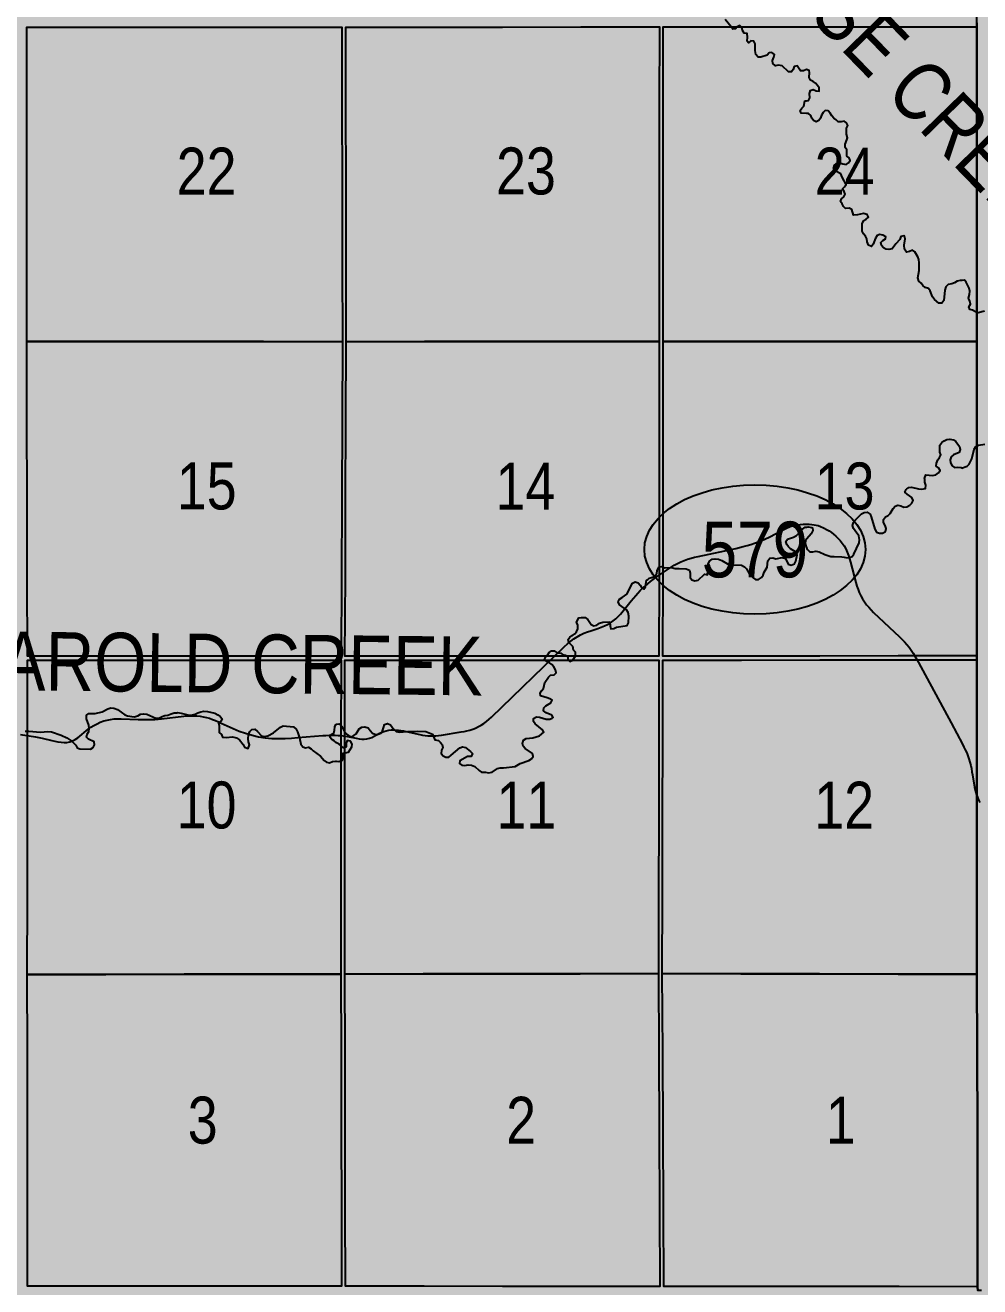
# Model space of a CAD drawing. Extents: x 639460 to 650829, y 5702863 to 5715975.
# Drawn here: x 645690.4 to 645853.1, y 5712213.6 to 5712428.6 of the extents above; entities that cross this region are included whole.
import ezdxf
from ezdxf.enums import TextEntityAlignment as Align

# ---------------------------------------------------------------- set-up
doc = ezdxf.new("R2010")
doc.units = 0
doc.header["$LTSCALE"] = 5
doc.linetypes.add('DASHED2', pattern=[9.525, 6.35, -3.175])
for name, color, linetype in [('L-MON', 1, 'Continuous'), ('Quarters', 8, 'Continuous'), ('RoadSeg', 57, 'DASHED2'), ('ROUTE-MAP-HWY', 2, 'Continuous'), ('ROUTE-MAP-LABELS', 210, 'Continuous'), ('T-WATER', 160, 'Continuous'), ('T-WATER-T', 170, 'Continuous')]:
    doc.layers.add(name, color=color, linetype=linetype)
doc.layers.add('ROUTE-MAP-BACKGROUND-H', color=7, linetype='Continuous', true_color=0xf0ebff)
doc.styles.add('120', font='ARIALN.TTF', dxfattribs={"height": 13})
doc.styles.add('80', font='ARIALN.TTF', dxfattribs={"height": 10})
doc.styles.add('80A', font='ARIALN.TTF', dxfattribs={"height": 10})
doc.styles.add('TXT', font='ARIALN.TTF', dxfattribs={"height": 0.2})

# ---------------------------------------------------------------- blocks, each defined once
blk = doc.blocks.new('hwy_sec')
h = blk.add_hatch(color=255)
edge = h.paths.add_edge_path()
edge.add_ellipse((-0.7, -0.79), major_axis=(18.84, 0), ratio=0.584608, start_angle=0, end_angle=360)
at = {"color": 3}
blk.add_ellipse((-0.7, -0.79), major_axis=(18.84, 0), ratio=0.584608, dxfattribs=at)
at = {"color": 240, "style": '80A'}
blk.add_attdef('SEC', text='', height=9.5, dxfattribs=at).set_placement((-0.7, -0.79), align=Align.MIDDLE_CENTER)
blk = doc.blocks.new('*U440')
at = {"color": 210, "flags": 128}
blk.add_lwpolyline([(-215.18, -182.67, 0, 7.5, 0), (0, 0, 0, 0, 0)], format="xyseb", dxfattribs=at)
at = {"color": 210, "style": '80'}
blk.add_attdef('ENTER_TEXT_001', (-35.99, -5), '', height=10, dxfattribs=at)

msp = doc.modelspace()

# ---------------------------------------------------------------- hatches: boundary and pattern name
at = {"layer": 'ROUTE-MAP-BACKGROUND-H'}
h = msp.add_hatch(color=256, dxfattribs=at)
h.dxf.hatch_style = 1
h.paths.add_polyline_path([(644722.08, 5712923.1), (644716.33, 5711989.96), (646823.87, 5711989.96), (646818.02, 5712923.32)])

# ---------------------------------------------------------------- linework, layer by layer
at = {"layer": 'Quarters'}
for points in [[(645853.42, 5712212.99), (645852.75, 5712212.99), (645852.74, 5712213.66), (645852.69, 5712240.29), (645852.63, 5712266.92), (645852.62, 5712293.7), (645852.61, 5712320.49), (645852.61, 5712321.16), (645852.6, 5712347.96), (645852.59, 5712374.75), (645852.6, 5712401.57), (645852.62, 5712428.39), (645852.62, 5712429.06), (645852.63, 5712455.88), (645852.65, 5712482.7), (645852.66, 5712509.52), (645852.68, 5712536.34), (645853.35, 5712536.34)], [(645852.62, 5712429.06), (645852.62, 5712428.39), (645852.6, 5712401.57), (645852.59, 5712374.75), (645852.6, 5712347.96), (645852.61, 5712321.16), (645852.61, 5712320.49), (645852.62, 5712293.7), (645852.63, 5712266.92), (645852.69, 5712240.29), (645852.74, 5712213.66), (645852.75, 5712212.99)]]:
    msp.add_lwpolyline(points, dxfattribs=at)
for points in [[(645704.1, 5712374.73), (645690.65, 5712374.74), (645690.66, 5712388.13), (645690.66, 5712401.51), (645690.66, 5712414.89), (645690.66, 5712428.28), (645704.09, 5712428.28), (645717.51, 5712428.29), (645730.94, 5712428.29), (645744.36, 5712428.3), (645744.38, 5712414.9), (645744.41, 5712401.5), (645744.43, 5712388.11), (645744.45, 5712374.71), (645731, 5712374.72), (645717.55, 5712374.73), (645704.1, 5712374.73)], [(645758.45, 5712374.72), (645745.12, 5712374.71), (645745.1, 5712388.11), (645745.08, 5712401.5), (645745.05, 5712414.9), (645745.03, 5712428.3), (645758.4, 5712428.32), (645771.76, 5712428.33), (645785.12, 5712428.35), (645798.49, 5712428.37), (645798.48, 5712414.96), (645798.48, 5712401.55), (645798.47, 5712388.14), (645798.47, 5712374.73), (645785.13, 5712374.73), (645771.79, 5712374.72), (645758.45, 5712374.72)], [(645812.5, 5712374.74), (645799.14, 5712374.73), (645799.14, 5712388.14), (645799.15, 5712401.55), (645799.15, 5712414.96), (645799.16, 5712428.37), (645812.52, 5712428.38), (645825.89, 5712428.38), (645839.25, 5712428.39), (645852.62, 5712428.39), (645852.61, 5712414.98), (645852.6, 5712401.57), (645852.59, 5712388.16), (645852.59, 5712374.75), (645839.22, 5712374.75), (645825.86, 5712374.74), (645812.5, 5712374.74)], [(645704.13, 5712321.12), (645690.78, 5712321.13), (645690.75, 5712334.53), (645690.72, 5712347.93), (645690.69, 5712361.34), (645690.65, 5712374.74), (645704.1, 5712374.73), (645717.55, 5712374.73), (645731, 5712374.72), (645744.45, 5712374.71), (645744.39, 5712361.31), (645744.34, 5712347.9), (645744.29, 5712334.5), (645744.23, 5712321.1), (645730.85, 5712321.1), (645717.47, 5712321.11), (645704.13, 5712321.12)], [(645758.29, 5712321.1), (645744.9, 5712321.1), (645744.96, 5712334.5), (645745.01, 5712347.9), (645745.06, 5712361.31), (645745.12, 5712374.71), (645758.45, 5712374.72), (645771.79, 5712374.72), (645785.13, 5712374.73), (645798.47, 5712374.73), (645798.48, 5712361.32), (645798.48, 5712347.9), (645798.45, 5712334.51), (645798.42, 5712321.12), (645785.04, 5712321.12), (645771.67, 5712321.11), (645758.29, 5712321.1)], [(645812.46, 5712321.13), (645799.09, 5712321.13), (645799.12, 5712334.51), (645799.15, 5712347.9), (645799.15, 5712361.32), (645799.14, 5712374.73), (645812.5, 5712374.74), (645825.86, 5712374.74), (645839.22, 5712374.75), (645852.59, 5712374.75), (645852.59, 5712361.35), (645852.6, 5712347.96), (645852.6, 5712334.56), (645852.61, 5712321.16), (645839.22, 5712321.15), (645825.84, 5712321.14), (645812.46, 5712321.13)], [(645704.12, 5712266.88), (645690.75, 5712266.86), (645690.78, 5712280.19), (645690.8, 5712293.51), (645690.79, 5712306.99), (645690.79, 5712320.46), (645704.13, 5712320.45), (645717.47, 5712320.44), (645730.85, 5712320.43), (645744.23, 5712320.43), (645744.21, 5712307.03), (645744.18, 5712293.64), (645744.2, 5712280.29), (645744.21, 5712266.94), (645730.85, 5712266.92), (645717.48, 5712266.9), (645704.12, 5712266.88)], [(645758.24, 5712266.95), (645744.88, 5712266.94), (645744.87, 5712280.29), (645744.85, 5712293.64), (645744.88, 5712307.03), (645744.9, 5712320.43), (645758.28, 5712320.44), (645771.67, 5712320.44), (645785.04, 5712320.45), (645798.41, 5712320.45), (645798.39, 5712307.09), (645798.37, 5712293.73), (645798.35, 5712280.37), (645798.32, 5712267.01), (645784.96, 5712266.99), (645771.6, 5712266.97), (645758.24, 5712266.95)], [(645812.4, 5712266.99), (645798.99, 5712267.01), (645799.02, 5712280.37), (645799.04, 5712293.73), (645799.06, 5712307.09), (645799.08, 5712320.46), (645812.46, 5712320.46), (645825.84, 5712320.47), (645839.22, 5712320.48), (645852.61, 5712320.49), (645852.61, 5712307.1), (645852.62, 5712293.7), (645852.62, 5712280.31), (645852.63, 5712266.92), (645839.22, 5712266.94), (645825.81, 5712266.96), (645812.4, 5712266.99)], [(645704.15, 5712213.76), (645690.77, 5712213.77), (645690.76, 5712226.99), (645690.76, 5712240.2), (645690.76, 5712253.53), (645690.75, 5712266.86), (645704.12, 5712266.88), (645717.48, 5712266.9), (645730.85, 5712266.92), (645744.21, 5712266.94), (645744.24, 5712253.59), (645744.26, 5712240.24), (645744.28, 5712226.99), (645744.3, 5712213.74), (645730.92, 5712213.75), (645717.54, 5712213.75), (645704.15, 5712213.76)], [(645758.37, 5712213.73), (645744.97, 5712213.74), (645744.95, 5712226.99), (645744.93, 5712240.24), (645744.91, 5712253.59), (645744.88, 5712266.94), (645758.24, 5712266.95), (645771.6, 5712266.97), (645784.96, 5712266.99), (645798.32, 5712267.01), (645798.38, 5712253.65), (645798.44, 5712240.29), (645798.5, 5712226.99), (645798.56, 5712213.7), (645785.16, 5712213.71), (645771.77, 5712213.72), (645758.37, 5712213.73)], [(645812.61, 5712213.69), (645799.23, 5712213.7), (645799.17, 5712226.99), (645799.11, 5712240.29), (645799.05, 5712253.65), (645798.99, 5712267.01), (645812.4, 5712266.99), (645825.81, 5712266.96), (645839.22, 5712266.94), (645852.63, 5712266.92), (645852.66, 5712253.6), (645852.69, 5712240.29), (645852.72, 5712226.98), (645852.74, 5712213.66), (645839.37, 5712213.67), (645825.99, 5712213.68), (645812.61, 5712213.69)]]:
    msp.add_lwpolyline(points, close=True, dxfattribs=at)
at = {"layer": 'RoadSeg'}
msp.add_lwpolyline([(645689.58, 5712307.75), (645692.16, 5712307.38), (645692.71, 5712307.28), (645693.26, 5712307.16), (645694.91, 5712306.74), (645695.45, 5712306.62), (645695.97, 5712306.52), (645696.5, 5712306.45), (645697.01, 5712306.42), (645697.51, 5712306.43), (645698, 5712306.52), (645698.47, 5712306.68), (645698.91, 5712306.93), (645699.35, 5712307.22), (645701.1, 5712308.65), (645701.59, 5712308.99), (645702.1, 5712309.32), (645702.63, 5712309.61), (645703.19, 5712309.87), (645703.77, 5712310.08), (645704.36, 5712310.23), (645704.95, 5712310.34), (645705.56, 5712310.42), (645706.15, 5712310.46), (645706.72, 5712310.46), (645709.62, 5712310.33), (645710.2, 5712310.32), (645710.78, 5712310.31), (645711.36, 5712310.31), (645711.93, 5712310.32), (645712.51, 5712310.34), (645713.07, 5712310.39), (645713.63, 5712310.44), (645717.45, 5712310.88), (645717.99, 5712310.93), (645718.54, 5712310.96), (645719.09, 5712310.97), (645719.64, 5712310.95), (645720.19, 5712310.9), (645720.74, 5712310.8), (645721.28, 5712310.68), (645721.81, 5712310.53), (645722.33, 5712310.34), (645722.83, 5712310.13), (645723.33, 5712309.9), (645723.82, 5712309.67), (645725.83, 5712308.78), (645726.87, 5712308.36), (645727.95, 5712307.97), (645729.06, 5712307.64), (645730.18, 5712307.36), (645731.31, 5712307.18), (645732.45, 5712307.1), (645733.57, 5712307.08), (645734.68, 5712307.11), (645735.77, 5712307.16), (645736.87, 5712307.23), (645741.13, 5712307.58), (645741.65, 5712307.61), (645742.19, 5712307.63), (645742.72, 5712307.65), (645743.24, 5712307.64), (645743.75, 5712307.61), (645744.29, 5712307.57), (645744.81, 5712307.5), (645745.32, 5712307.41), (645746.81, 5712307.12), (645747.29, 5712307.04), (645747.76, 5712306.99), (645748.19, 5712306.98), (645748.64, 5712307.02), (645749.07, 5712307.12), (645749.48, 5712307.27), (645749.88, 5712307.47), (645750.68, 5712307.91), (645751.09, 5712308.11), (645751.51, 5712308.28), (645751.93, 5712308.41), (645752.36, 5712308.5), (645752.79, 5712308.54), (645753.2, 5712308.54), (645753.61, 5712308.53), (645754.02, 5712308.5), (645754.42, 5712308.45), (645754.88, 5712308.38), (645755.32, 5712308.3), (645757.64, 5712307.76), (645758.1, 5712307.67), (645758.55, 5712307.59), (645759.01, 5712307.55), (645759.47, 5712307.53), (645759.93, 5712307.53), (645760.39, 5712307.56), (645760.86, 5712307.61), (645761.33, 5712307.67), (645764.7, 5712308.2), (645765.19, 5712308.29), (645765.68, 5712308.39), (645766.17, 5712308.52), (645766.67, 5712308.68), (645767.16, 5712308.87), (645767.64, 5712309.1), (645768.11, 5712309.36), (645768.57, 5712309.66), (645769.01, 5712310), (645769.45, 5712310.35), (645769.88, 5712310.73), (645782.34, 5712322.75), (645782.85, 5712323.22), (645783.37, 5712323.66), (645783.91, 5712324.06), (645784.47, 5712324.42), (645785.05, 5712324.75), (645785.64, 5712325.02), (645786.23, 5712325.26), (645786.82, 5712325.46), (645787.99, 5712325.85), (645788.56, 5712326.05), (645789.11, 5712326.27), (645789.63, 5712326.53), (645790.13, 5712326.82), (645790.61, 5712327.14), (645791.05, 5712327.5), (645791.46, 5712327.89), (645791.84, 5712328.3), (645793.67, 5712330.55), (645794.06, 5712331), (645794.45, 5712331.44), (645794.83, 5712331.86), (645795.23, 5712332.28), (645795.64, 5712332.69), (645796.06, 5712333.07), (645796.5, 5712333.45), (645796.96, 5712333.83), (645797.44, 5712334.2), (645797.94, 5712334.56), (645798.44, 5712334.92), (645800.5, 5712336.29), (645801.03, 5712336.61), (645801.57, 5712336.91), (645802.13, 5712337.18), (645802.7, 5712337.42), (645803.29, 5712337.63), (645803.89, 5712337.81), (645804.5, 5712337.97), (645805.12, 5712338.11), (645811.5, 5712339.47), (645812.15, 5712339.62), (645812.79, 5712339.78), (645813.44, 5712339.96), (645814.08, 5712340.15), (645814.71, 5712340.37), (645815.34, 5712340.6), (645815.96, 5712340.85), (645816.58, 5712341.12), (645817.18, 5712341.41), (645819.57, 5712342.67), (645820.17, 5712342.95), (645820.77, 5712343.19), (645821.36, 5712343.37), (645821.92, 5712343.49), (645822.46, 5712343.58), (645823, 5712343.62), (645823.5, 5712343.63), (645824.01, 5712343.61), (645824.48, 5712343.57), (645824.89, 5712343.51), (645825.55, 5712343.36), (645825.97, 5712343.22), (645826.46, 5712343.01), (645827.1, 5712342.67), (645827.45, 5712342.45), (645827.82, 5712342.19), (645828.19, 5712341.9), (645828.56, 5712341.58), (645828.93, 5712341.22), (645829.3, 5712340.81), (645829.64, 5712340.37), (645829.96, 5712339.89), (645830.25, 5712339.38), (645830.51, 5712338.84), (645830.73, 5712338.28), (645830.92, 5712337.71), (645831.08, 5712337.13), (645831.97, 5712333.65), (645832.15, 5712333.07), (645832.35, 5712332.5), (645832.57, 5712331.95), (645832.82, 5712331.4), (645833.11, 5712330.88), (645833.43, 5712330.38), (645833.79, 5712329.89), (645834.17, 5712329.44), (645834.58, 5712329), (645835.01, 5712328.58), (645839.42, 5712324.41), (645839.85, 5712323.98), (645840.26, 5712323.55), (645840.66, 5712323.09), (645841.04, 5712322.62), (645841.41, 5712322.13), (645841.75, 5712321.62), (645842.06, 5712321.1), (645842.37, 5712320.57), (645842.66, 5712320.04), (645848.24, 5712309.74), (645850.14, 5712306.14), (645850.4, 5712305.63), (645850.64, 5712305.13), (645850.87, 5712304.63), (645851.08, 5712304.11), (645851.26, 5712303.59), (645851.42, 5712303.06), (645851.56, 5712302.51), (645851.67, 5712301.97), (645851.77, 5712301.42), (645851.85, 5712300.9), (645852.09, 5712299.49), (645852.21, 5712298.8), (645852.34, 5712298.27), (645852.44, 5712297.9), (645852.57, 5712297.49), (645852.73, 5712297.07), (645852.91, 5712296.63), (645853.13, 5712296.18)], dxfattribs=at)
at = {"layer": 'ROUTE-MAP-HWY'}
msp.add_lwpolyline([(645689.11, 5712307.83, 2, 2, 0), (645689.58, 5712307.75, 2, 2, 0), (645692.16, 5712307.38, 2, 2, 0), (645692.71, 5712307.28, 2, 2, 0), (645693.26, 5712307.16, 2, 2, 0), (645694.91, 5712306.74, 2, 2, 0), (645695.45, 5712306.62, 2, 2, 0), (645695.97, 5712306.52, 2, 2, 0), (645696.5, 5712306.45, 2, 2, 0), (645697.01, 5712306.42, 2, 2, 0), (645697.51, 5712306.43, 2, 2, 0), (645698, 5712306.52, 2, 2, 0), (645698.47, 5712306.68, 2, 2, 0), (645698.91, 5712306.93, 2, 2, 0), (645699.35, 5712307.22, 2, 2, 0), (645701.1, 5712308.65, 2, 2, 0), (645701.59, 5712308.99, 2, 2, 0), (645702.1, 5712309.32, 2, 2, 0), (645702.63, 5712309.61, 2, 2, 0), (645703.19, 5712309.87, 2, 2, 0), (645703.77, 5712310.08, 2, 2, 0), (645704.36, 5712310.23, 2, 2, 0), (645704.95, 5712310.34, 2, 2, 0), (645705.56, 5712310.42, 2, 2, 0), (645706.15, 5712310.46, 2, 2, 0), (645706.72, 5712310.46, 2, 2, 0), (645709.62, 5712310.33, 2, 2, 0), (645710.2, 5712310.32, 2, 2, 0), (645710.78, 5712310.31, 2, 2, 0), (645711.36, 5712310.31, 2, 2, 0), (645711.93, 5712310.32, 2, 2, 0), (645712.51, 5712310.34, 2, 2, 0), (645713.07, 5712310.39, 2, 2, 0), (645713.63, 5712310.44, 2, 2, 0), (645717.45, 5712310.88, 2, 2, 0), (645717.99, 5712310.93, 2, 2, 0), (645718.54, 5712310.96, 2, 2, 0), (645719.09, 5712310.97, 2, 2, 0), (645719.64, 5712310.95, 2, 2, 0), (645720.19, 5712310.9, 2, 2, 0), (645720.74, 5712310.8, 2, 2, 0), (645721.28, 5712310.68, 2, 2, 0), (645721.81, 5712310.53, 2, 2, 0), (645722.33, 5712310.34, 2, 2, 0), (645722.83, 5712310.13, 2, 2, 0), (645723.33, 5712309.9, 2, 2, 0), (645723.82, 5712309.67, 2, 2, 0), (645725.83, 5712308.78, 2, 2, 0), (645726.87, 5712308.36, 2, 2, 0), (645727.95, 5712307.97, 2, 2, 0), (645729.06, 5712307.64, 2, 2, 0), (645730.18, 5712307.36, 2, 2, 0), (645731.31, 5712307.18, 2, 2, 0), (645732.45, 5712307.1, 2, 2, 0), (645733.57, 5712307.08, 2, 2, 0), (645734.68, 5712307.11, 2, 2, 0), (645735.77, 5712307.16, 2, 2, 0), (645736.87, 5712307.23, 2, 2, 0), (645741.13, 5712307.58, 2, 2, 0), (645741.65, 5712307.61, 2, 2, 0), (645742.19, 5712307.63, 2, 2, 0), (645742.72, 5712307.65, 2, 2, 0), (645743.24, 5712307.64, 2, 2, 0), (645743.75, 5712307.61, 2, 2, 0), (645744.29, 5712307.57, 2, 2, 0), (645744.81, 5712307.5, 2, 2, 0), (645745.32, 5712307.41, 2, 2, 0), (645746.81, 5712307.12, 2, 2, 0), (645747.29, 5712307.04, 2, 2, 0), (645747.76, 5712306.99, 2, 2, 0), (645748.19, 5712306.98, 2, 2, 0), (645748.64, 5712307.02, 2, 2, 0), (645749.07, 5712307.12, 2, 2, 0), (645749.48, 5712307.27, 2, 2, 0), (645749.88, 5712307.47, 2, 2, 0), (645750.68, 5712307.91, 2, 2, 0), (645751.09, 5712308.11, 2, 2, 0), (645751.51, 5712308.28, 2, 2, 0), (645751.93, 5712308.41, 2, 2, 0), (645752.36, 5712308.5, 2, 2, 0), (645752.79, 5712308.54, 2, 2, 0), (645753.2, 5712308.54, 2, 2, 0), (645753.61, 5712308.53, 2, 2, 0), (645754.02, 5712308.5, 2, 2, 0), (645754.42, 5712308.45, 2, 2, 0), (645754.88, 5712308.38, 2, 2, 0), (645755.32, 5712308.3, 2, 2, 0), (645757.64, 5712307.76, 2, 2, 0), (645758.1, 5712307.67, 2, 2, 0), (645758.55, 5712307.59, 2, 2, 0), (645759.01, 5712307.55, 2, 2, 0), (645759.47, 5712307.53, 2, 2, 0), (645759.93, 5712307.53, 2, 2, 0), (645760.39, 5712307.56, 2, 2, 0), (645760.86, 5712307.61, 2, 2, 0), (645761.33, 5712307.67, 2, 2, 0), (645764.7, 5712308.2, 2, 2, 0), (645765.19, 5712308.29, 2, 2, 0), (645765.68, 5712308.39, 2, 2, 0), (645766.17, 5712308.52, 2, 2, 0), (645766.67, 5712308.68, 2, 2, 0), (645767.16, 5712308.87, 2, 2, 0), (645767.64, 5712309.1, 2, 2, 0), (645768.11, 5712309.36, 2, 2, 0), (645768.57, 5712309.66, 2, 2, 0), (645769.01, 5712310, 2, 2, 0), (645769.45, 5712310.35, 2, 2, 0), (645769.88, 5712310.73, 2, 2, 0), (645782.34, 5712322.75, 2, 2, 0), (645782.85, 5712323.22, 2, 2, 0), (645783.37, 5712323.66, 2, 2, 0), (645783.91, 5712324.06, 2, 2, 0), (645784.47, 5712324.42, 2, 2, 0), (645785.05, 5712324.75, 2, 2, 0), (645785.64, 5712325.02, 2, 2, 0), (645786.23, 5712325.26, 2, 2, 0), (645786.82, 5712325.46, 2, 2, 0), (645787.99, 5712325.85, 2, 2, 0), (645788.56, 5712326.05, 2, 2, 0), (645789.11, 5712326.27, 2, 2, 0), (645789.63, 5712326.53, 2, 2, 0), (645790.13, 5712326.82, 2, 2, 0), (645790.61, 5712327.14, 2, 2, 0), (645791.05, 5712327.5, 2, 2, 0), (645791.46, 5712327.89, 2, 2, 0), (645791.84, 5712328.3, 2, 2, 0), (645793.67, 5712330.55, 2, 2, 0), (645794.06, 5712331, 2, 2, 0), (645794.45, 5712331.44, 2, 2, 0), (645794.83, 5712331.86, 2, 2, 0), (645795.23, 5712332.28, 2, 2, 0), (645795.64, 5712332.69, 2, 2, 0), (645796.06, 5712333.07, 2, 2, 0), (645796.5, 5712333.45, 2, 2, 0), (645796.96, 5712333.83, 2, 2, 0), (645797.44, 5712334.2, 2, 2, 0), (645797.94, 5712334.56, 2, 2, 0), (645798.44, 5712334.92, 2, 2, 0), (645800.5, 5712336.29, 2, 2, 0), (645801.03, 5712336.61, 2, 2, 0), (645801.57, 5712336.91, 2, 2, 0), (645802.13, 5712337.18, 2, 2, 0), (645802.7, 5712337.42, 2, 2, 0), (645803.29, 5712337.63, 2, 2, 0), (645803.89, 5712337.81, 2, 2, 0), (645804.5, 5712337.97, 2, 2, 0), (645805.12, 5712338.11, 2, 2, 0), (645811.5, 5712339.47, 2, 2, 0), (645812.15, 5712339.62, 2, 2, 0), (645812.79, 5712339.78, 2, 2, 0), (645813.44, 5712339.96, 2, 2, 0), (645814.08, 5712340.15, 2, 2, 0), (645814.71, 5712340.37, 2, 2, 0), (645815.34, 5712340.6, 2, 2, 0), (645815.96, 5712340.85, 2, 2, 0), (645816.58, 5712341.12, 2, 2, 0), (645817.18, 5712341.41, 2, 2, 0), (645819.57, 5712342.67, 2, 2, 0), (645820.17, 5712342.95, 2, 2, 0), (645820.77, 5712343.19, 2, 2, 0), (645821.36, 5712343.37, 2, 2, 0), (645821.92, 5712343.49, 2, 2, 0), (645822.46, 5712343.58, 2, 2, 0), (645823, 5712343.62, 2, 2, 0), (645823.5, 5712343.63, 2, 2, 0), (645824.01, 5712343.61, 2, 2, 0), (645824.48, 5712343.57, 2, 2, 0), (645824.89, 5712343.51, 2, 2, 0), (645825.55, 5712343.36, 2, 2, 0), (645825.97, 5712343.22, 2, 2, 0), (645826.46, 5712343.01, 2, 2, 0), (645827.1, 5712342.67, 2, 2, 0), (645827.45, 5712342.45, 2, 2, 0), (645827.82, 5712342.19, 2, 2, 0), (645828.19, 5712341.9, 2, 2, 0), (645828.56, 5712341.58, 2, 2, 0), (645828.93, 5712341.22, 2, 2, 0), (645829.3, 5712340.81, 2, 2, 0), (645829.64, 5712340.37, 2, 2, 0), (645829.96, 5712339.89, 2, 2, 0), (645830.25, 5712339.38, 2, 2, 0), (645830.51, 5712338.84, 2, 2, 0), (645830.73, 5712338.28, 2, 2, 0), (645830.92, 5712337.71, 2, 2, 0), (645831.08, 5712337.13, 2, 2, 0), (645831.97, 5712333.65, 2, 2, 0), (645832.15, 5712333.07, 2, 2, 0), (645832.35, 5712332.5, 2, 2, 0), (645832.57, 5712331.95, 2, 2, 0), (645832.82, 5712331.4, 2, 2, 0), (645833.11, 5712330.88, 2, 2, 0), (645833.43, 5712330.38, 2, 2, 0), (645833.79, 5712329.89, 2, 2, 0), (645834.17, 5712329.44, 2, 2, 0), (645834.58, 5712329, 2, 2, 0), (645835.01, 5712328.58, 2, 2, 0), (645839.42, 5712324.41, 2, 2, 0), (645839.85, 5712323.98, 2, 2, 0), (645840.26, 5712323.55, 2, 2, 0), (645840.66, 5712323.09, 2, 2, 0), (645841.04, 5712322.62, 2, 2, 0), (645841.41, 5712322.13, 2, 2, 0), (645841.75, 5712321.62, 2, 2, 0), (645842.06, 5712321.1, 2, 2, 0), (645842.37, 5712320.57, 2, 2, 0), (645842.66, 5712320.04, 2, 2, 0), (645848.24, 5712309.74, 2, 2, 0), (645850.14, 5712306.14, 2, 2, 0), (645850.4, 5712305.63, 2, 2, 0), (645850.64, 5712305.13, 2, 2, 0), (645850.87, 5712304.63, 2, 2, 0), (645851.08, 5712304.11, 2, 2, 0), (645851.26, 5712303.59, 2, 2, 0), (645851.42, 5712303.06, 2, 2, 0), (645851.56, 5712302.51, 2, 2, 0), (645851.67, 5712301.97, 2, 2, 0), (645851.77, 5712301.42, 2, 2, 0), (645851.85, 5712300.9, 2, 2, 0), (645852.09, 5712299.49, 2, 2, 0), (645852.21, 5712298.8, 2, 2, 0), (645852.34, 5712298.27, 2, 2, 0), (645852.44, 5712297.9, 2, 2, 0), (645852.57, 5712297.49, 2, 2, 0), (645852.73, 5712297.07, 2, 2, 0), (645852.91, 5712296.63, 2, 2, 0), (645853.13, 5712296.18, 2, 2, 0), (645853.38, 5712295.73, 2, 2, 0), (645853.65, 5712295.28, 2, 2, 0), (645863.9, 5712278.86, 2, 2, 0)], format="xyseb", dxfattribs=at)
at = {"layer": 'T-WATER', "linetype": 'Continuous'}
for points in [[(645853.9, 5712379.89), (645852.84, 5712379.6), (645852.36, 5712379.78), (645851.89, 5712380.1), (645851.39, 5712380.2), (645851.21, 5712380.66), (645851.52, 5712381.08), (645851.39, 5712381.61), (645851.2, 5712382.11), (645851.38, 5712382.73), (645851.41, 5712383.3), (645851.29, 5712383.81), (645850.83, 5712384.73), (645850.76, 5712384.83), (645850.55, 5712385.13), (645850.44, 5712385.17), (645850.1, 5712385.16), (645849.78, 5712385.16), (645849.26, 5712385.01), (645848.79, 5712384.74), (645848.34, 5712384.54), (645847.69, 5712384.46), (645847.34, 5712384.05), (645847.17, 5712383.5), (645846.96, 5712381.7), (645846.66, 5712381.26), (645846.13, 5712381.25), (645845.39, 5712381.91), (645845.07, 5712382.37), (645844.63, 5712383.35), (645844.37, 5712383.77), (645843.81, 5712383.92), (645843.41, 5712384.27), (645843.11, 5712384.66), (645842.69, 5712385.03), (645842.55, 5712385.6), (645842.77, 5712386.82), (645842.8, 5712388.17), (645842.73, 5712388.69), (645842.57, 5712389.19), (645842.06, 5712390.03), (645841.63, 5712390.28), (645841.11, 5712390.07), (645840.63, 5712389.97), (645840.28, 5712390.5), (645840.21, 5712391.14), (645840.4, 5712392.22), (645840.27, 5712392.68), (645840.17, 5712392.73), (645839.65, 5712392.61), (645839.45, 5712392.15), (645838.78, 5712391.39), (645838.18, 5712390.53), (645837.58, 5712390.39), (645837.09, 5712390.45), (645836.69, 5712390.73), (645836.37, 5712391.12), (645836.22, 5712391.59), (645836.59, 5712391.97), (645837.02, 5712392.22), (645837.09, 5712392.6), (645836.59, 5712392.84), (645836.07, 5712392.98), (645835.6, 5712392.82), (645835.31, 5712392.35), (645834.92, 5712391.34), (645834.62, 5712390.95), (645834.14, 5712391.15), (645833.92, 5712391.74), (645833.84, 5712392.25), (645833.64, 5712392.7), (645833.31, 5712393.08), (645833.08, 5712393.52), (645833.06, 5712394.87), (645833.32, 5712395.35), (645833.75, 5712395.59), (645834.13, 5712395.91), (645833.9, 5712396.38), (645833.3, 5712396.53), (645832.24, 5712396.34), (645831.6, 5712396.25), (645831.28, 5712397.24), (645830.85, 5712397.47), (645830.23, 5712397.4), (645829.85, 5712397.72), (645829.62, 5712398.19), (645829.34, 5712398.6), (645829.52, 5712399.07), (645829.91, 5712399.41), (645830.16, 5712399.85), (645829.97, 5712400.32), (645829.72, 5712400.75), (645830.06, 5712401.1), (645830.32, 5712401.52), (645829.63, 5712402.73), (645829.41, 5712403.3), (645828.48, 5712403.83), (645828.17, 5712404.21), (645828.21, 5712404.38), (645828.29, 5712404.74), (645828.7, 5712405.05), (645829.24, 5712405.18), (645829.77, 5712405.01), (645830.32, 5712404.93), (645830.74, 5712405.17), (645831.01, 5712405.59), (645830.83, 5712406.05), (645830.45, 5712406.33), (645830.47, 5712407.4), (645830.16, 5712407.79), (645830.15, 5712408.38), (645830.47, 5712409.08), (645830.53, 5712409.44), (645830.37, 5712410.06), (645830.36, 5712411.11), (645830.62, 5712411.55), (645830.41, 5712412.01), (645830.01, 5712412.3), (645829.48, 5712412.2), (645828.99, 5712412.17), (645828.63, 5712412.53), (645828.2, 5712412.78), (645827.86, 5712413.18), (645827.6, 5712413.65), (645827.28, 5712414.06), (645826.77, 5712414.1), (645826.4, 5712413.77), (645826.13, 5712413.31), (645825.94, 5712412.81), (645825.69, 5712412.38), (645825.22, 5712412.17), (645824.77, 5712412.39), (645824.47, 5712412.82), (645824.28, 5712413.28), (645823.9, 5712413.6), (645823.59, 5712413.62), (645822.66, 5712413.66), (645822.46, 5712414.09), (645822.76, 5712414.48), (645823.12, 5712414.82), (645823.3, 5712415.73), (645823.59, 5712415.76), (645823.93, 5712415.8), (645824.13, 5712416.25), (645824.1, 5712417.03), (645824.17, 5712417.35), (645824.22, 5712417.53), (645824.73, 5712417.67), (645825.21, 5712417.46), (645825.72, 5712417.42), (645825.7, 5712417.95), (645825.44, 5712418.38), (645825.12, 5712418.76), (645824.7, 5712419.07), (645824.23, 5712419.3), (645824, 5712419.75), (645824.08, 5712420.57), (645824.05, 5712420.92), (645823.59, 5712421.08), (645823.56, 5712421.09), (645823.03, 5712420.87), (645822.54, 5712420.88), (645821.99, 5712421.74), (645821.47, 5712421.63), (645821.3, 5712421.12), (645820.99, 5712420.68), (645820.48, 5712420.71), (645819.43, 5712421.71), (645818.74, 5712421.81), (645818.26, 5712421.74), (645817.84, 5712422.09), (645817.77, 5712422.64), (645817.99, 5712423.18), (645818.11, 5712423.65), (645817.68, 5712424), (645817.19, 5712423.91), (645816.84, 5712423.56), (645815.8, 5712423.18), (645815.31, 5712423.18), (645814.92, 5712423.64), (645814.84, 5712424.35), (645814.8, 5712425.48), (645814.58, 5712425.93), (645814.07, 5712425.97), (645813.7, 5712425.65), (645813.47, 5712425.95), (645813.51, 5712426.58), (645813.44, 5712427.2), (645812.94, 5712427.27), (645812.67, 5712427.75), (645812.56, 5712428.26), (645812.21, 5712428.61), (645811.77, 5712428.39), (645811.45, 5712428.04), (645811, 5712427.99), (645810.71, 5712428.37), (645809.73, 5712429.6)], [(645690.36, 5712308.35), (645691.02, 5712308.35), (645692.99, 5712308.19), (645694.26, 5712308.3), (645694.89, 5712308.22), (645696.5, 5712307.63), (645697.49, 5712307.21), (645698.34, 5712306.65), (645699, 5712305.95), (645699.27, 5712305.51), (645699.73, 5712305.3), (645701.51, 5712305.24), (645702, 5712305.57), (645702.23, 5712306.03), (645702.13, 5712306.49), (645701.2, 5712306.95), (645700.85, 5712307.33), (645700.94, 5712307.81), (645701.21, 5712308.27), (645701.31, 5712308.76), (645701.26, 5712309.36), (645700.81, 5712310.42), (645700.81, 5712310.93), (645700.86, 5712311.05), (645701.21, 5712311.37), (645702.32, 5712311.35), (645703.5, 5712311.62), (645704.47, 5712312.13), (645704.97, 5712312.29), (645705.52, 5712312.28), (645706.1, 5712312.02), (645707.38, 5712311.12), (645707.83, 5712310.92), (645708.94, 5712310.75), (645709.57, 5712310.93), (645710.03, 5712311.22), (645710.54, 5712311.31), (645711.13, 5712311.21), (645712.64, 5712310.57), (645713.18, 5712310.55), (645713.72, 5712310.82), (645714.19, 5712310.98), (645714.73, 5712311.06), (645715.28, 5712311.28), (645715.78, 5712311.43), (645716.28, 5712311.48), (645716.37, 5712311.49), (645716.97, 5712311.41), (645718.11, 5712311.12), (645718.7, 5712311.06), (645719.36, 5712311.22), (645719.84, 5712311.46), (645720.3, 5712311.65), (645720.86, 5712311.73), (645721.49, 5712311.68), (645722.69, 5712311.4), (645723.21, 5712311.14), (645723.61, 5712310.83), (645723.94, 5712310.44), (645723.72, 5712310.01), (645723.33, 5712309.74), (645723.43, 5712309.26), (645723.46, 5712308.1), (645723.86, 5712307.78), (645724.04, 5712307.3), (645724.67, 5712307.25), (645725.75, 5712307.34), (645726.43, 5712307.21), (645726.93, 5712306.88), (645727.54, 5712306.05), (645727.77, 5712305.58), (645728.4, 5712305.36), (645728.61, 5712305.98), (645728.43, 5712306.53), (645728.4, 5712307.05), (645728.48, 5712307.68), (645728.66, 5712308.28), (645729.01, 5712308.63), (645729.54, 5712308.65), (645730.01, 5712308.3), (645730.66, 5712307.56), (645731.14, 5712307.43), (645731.72, 5712307.55), (645732.7, 5712308.05), (645733.88, 5712309.02), (645734.35, 5712309.24), (645736.13, 5712309.06), (645736.59, 5712308.68), (645736.83, 5712308.24), (645737.17, 5712307.22), (645737.4, 5712306.13), (645737.71, 5712305.66), (645738.18, 5712305.47), (645738.69, 5712305.61), (645739.16, 5712305.35), (645739.5, 5712304.97), (645740.75, 5712304.1), (645741.37, 5712303.36), (645741.77, 5712303.06), (645742.27, 5712302.93), (645742.76, 5712303.16), (645742.78, 5712303.16), (645743.27, 5712303.21), (645743.44, 5712303.21), (645743.85, 5712303.19), (645744.47, 5712303.37), (645744.6, 5712303.88), (645744.53, 5712304.47), (645744.57, 5712304.56), (645745.5, 5712304.76), (645746.09, 5712305.64), (645746.14, 5712306.14), (645745.84, 5712306.65), (645745.29, 5712306.75), (645745.12, 5712306.29), (645745.12, 5712305.72), (645745.07, 5712305.61), (645744.64, 5712305.47), (645743.88, 5712306.09), (645743.44, 5712306.33), (645743.07, 5712306.68), (645742.78, 5712306.87), (645742.67, 5712306.94), (645742.34, 5712307.29), (645742.57, 5712307.73), (645742.78, 5712307.88), (645742.97, 5712308.02), (645743.13, 5712308.48), (645743.17, 5712309.08), (645743.32, 5712309.48), (645743.44, 5712309.5), (645743.9, 5712309.56), (645744.28, 5712309.18), (645744.8, 5712308.27), (645745.12, 5712307.89), (645745.47, 5712307.58), (645745.93, 5712307.39), (645746.38, 5712307.61), (645746.79, 5712307.88), (645747.33, 5712308.74), (645747.77, 5712309.01), (645748.27, 5712309.09), (645748.87, 5712308.91), (645749.2, 5712308.46), (645749.59, 5712308.01), (645749.96, 5712307.81), (645750.45, 5712307.77), (645751.03, 5712307.98), (645751.32, 5712308.4), (645751.45, 5712308.91), (645751.66, 5712309.46), (645752.16, 5712309.64), (645752.64, 5712309.4), (645753.25, 5712308.6), (645753.62, 5712308.26), (645754.11, 5712308.19), (645755.54, 5712308.29), (645757.34, 5712308.33), (645758.7, 5712308.27), (645759.82, 5712307.83), (645759.87, 5712307.72), (645760.22, 5712306.86), (645760.82, 5712306.73), (645761.19, 5712306.43), (645761.48, 5712306.05), (645761.58, 5712305.56), (645761.36, 5712305.1), (645761.31, 5712304.53), (645761.63, 5712304.12), (645762.08, 5712303.92), (645762.59, 5712303.92), (645763, 5712304.24), (645764.47, 5712305.49), (645764.94, 5712305.67), (645765.45, 5712305.54), (645766.28, 5712304.87), (645766.61, 5712304.5), (645766.43, 5712304.04), (645765.81, 5712304.01), (645764.48, 5712303.29), (645764.4, 5712302.81), (645764.81, 5712302.52), (645765.3, 5712302.48), (645765.89, 5712302.6), (645766.48, 5712302.53), (645767.03, 5712302.31), (645767.78, 5712301.63), (645768.19, 5712301.36), (645768.86, 5712301.32), (645769.37, 5712301.25), (645769.97, 5712301.33), (645769.98, 5712301.34), (645770.9, 5712301.95), (645771.37, 5712302.11), (645771.91, 5712302.11), (645773.93, 5712302.31), (645774.77, 5712302.81), (645776.26, 5712303.33), (645776.68, 5712303.64), (645776.97, 5712304.04), (645776.85, 5712304.52), (645775.59, 5712305.4), (645775.25, 5712305.75), (645775.15, 5712306.24), (645775.34, 5712306.81), (645775.79, 5712307.11), (645776.92, 5712307.18), (645778.07, 5712307.53), (645778.79, 5712308.14), (645778.54, 5712308.58), (645777.33, 5712309.57), (645777.03, 5712309.97), (645777.06, 5712310.47), (645777.54, 5712310.76), (645778.04, 5712310.74), (645779.21, 5712310.37), (645779.81, 5712310.39), (645780.2, 5712310.56), (645780.4, 5712310.67), (645780.17, 5712311.06), (645779.17, 5712311.45), (645778.75, 5712311.78), (645778.77, 5712312.29), (645779.14, 5712312.64), (645780.01, 5712313.14), (645780.21, 5712313.59), (645779.83, 5712313.87), (645779.35, 5712313.99), (645778.25, 5712314.33), (645778.16, 5712314.8), (645778.4, 5712315.23), (645778.75, 5712315.58), (645778.96, 5712316.61), (645779.57, 5712317.55), (645779.91, 5712317.88), (645780.58, 5712317.91), (645780.88, 5712318.3), (645780.78, 5712318.78), (645780.49, 5712319.27), (645780.14, 5712319.68), (645779.77, 5712319.99), (645779.31, 5712320.19), (645778.9, 5712320.49), (645779.08, 5712320.94), (645779.42, 5712321.31), (645779.68, 5712321.73), (645780.08, 5712322.05), (645780.58, 5712322.04), (645781.07, 5712321.71), (645781.71, 5712321.65), (645781.98, 5712321.39), (645782.46, 5712321.28), (645782.87, 5712321.03), (645782.9, 5712320.53), (645783.21, 5712320.23), (645783.71, 5712320.45), (645784.21, 5712321.15), (645784.2, 5712321.79), (645783.84, 5712322.16), (645783.74, 5712322.74), (645783.07, 5712323.44), (645782.96, 5712323.94), (645782.96, 5712323.98), (645783.22, 5712324.37), (645783.65, 5712324.61), (645783.68, 5712324.62), (645784.06, 5712324.91), (645784.39, 5712325.28), (645784.59, 5712325.79), (645784.61, 5712326.41), (645784.34, 5712326.9), (645784.75, 5712327.64), (645785.24, 5712327.73), (645785.83, 5712327.68), (645786.32, 5712327.37), (645786.88, 5712326.53), (645787.31, 5712326.26), (645787.81, 5712326.39), (645788.31, 5712326.71), (645788.84, 5712326.91), (645789.98, 5712326.95), (645790.07, 5712326.9), (645790.1, 5712326.26), (645790.23, 5712325.76), (645790.75, 5712325.81), (645791.19, 5712326.04), (645793.01, 5712326.34), (645793.25, 5712326.81), (645793.3, 5712327.93), (645793.18, 5712328.57), (645792.86, 5712329.02), (645791.72, 5712329.89), (645791.47, 5712330.35), (645791.7, 5712330.81), (645792.12, 5712331.14), (645792.57, 5712331.37), (645792.95, 5712331.7), (645793.91, 5712333.54), (645794.39, 5712333.77), (645794.87, 5712333.59), (645795.23, 5712333.23), (645795.46, 5712332.79), (645795.84, 5712332.51), (645796.13, 5712332.91), (645796.18, 5712333.41), (645796.32, 5712334.06), (645796.5, 5712334.19), (645796.76, 5712334.39), (645797.16, 5712334.52), (645797.81, 5712334.73), (645798.05, 5712335.19), (645798.12, 5712335.71), (645798.42, 5712336.26), (645798.91, 5712336.37), (645799.07, 5712336.31), (645799.43, 5712336.16), (645800.56, 5712336.2), (645801.2, 5712336.06), (645801.89, 5712336.03), (645803.06, 5712336.02), (645803.62, 5712335.77), (645803.71, 5712335.28), (645803.75, 5712334.51), (645804.04, 5712334.1), (645804.52, 5712333.94), (645805.08, 5712334.07), (645806.2, 5712335.07), (645806.72, 5712334.97), (645806.75, 5712335.63), (645806.8, 5712336.8), (645807.06, 5712337.33), (645807.48, 5712337.64), (645807.98, 5712337.72), (645808.59, 5712337.62), (645809.16, 5712337.41), (645810.08, 5712336.86), (645810.55, 5712336.68), (645812.49, 5712336.63), (645813.02, 5712336.32), (645813.36, 5712335.97), (645813.86, 5712335.11), (645814.47, 5712334.44), (645814.89, 5712334.17), (645815.41, 5712334.19), (645815.89, 5712334.52), (645816.16, 5712334.94), (645816.37, 5712335.42), (645816.86, 5712336.27), (645817, 5712337.35), (645817.33, 5712337.82), (645817.84, 5712337.88), (645818.36, 5712337.68), (645819.42, 5712337.91), (645819.98, 5712337.77), (645820.47, 5712336.78), (645820.94, 5712336.65), (645821.5, 5712336.84), (645821.75, 5712337.32), (645821.95, 5712338.38), (645821.67, 5712338.87), (645820.84, 5712339.38), (645820.49, 5712339.74), (645820.19, 5712340.15), (645820.04, 5712340.63), (645820.33, 5712341.08), (645821.35, 5712341.4), (645821.87, 5712341.68), (645822.88, 5712342.78), (645823.32, 5712343.07), (645823.64, 5712343.11), (645823.83, 5712343.13), (645824.5, 5712343.06), (645824.58, 5712343.01), (645824.62, 5712342.52), (645824.39, 5712341.99), (645823.64, 5712341.1), (645823.39, 5712340.8), (645823.34, 5712340.31), (645823.51, 5712339.76), (645823.65, 5712339.48), (645823.75, 5712339.27), (645824.12, 5712338.89), (645824.63, 5712338.87), (645825.17, 5712338.99), (645825.72, 5712338.9), (645826.69, 5712338.42), (645827.74, 5712338.1), (645828.3, 5712338.09), (645829.59, 5712338.07), (645829.98, 5712337.98), (645830.25, 5712337.92), (645830.81, 5712337.85), (645831.37, 5712338.11), (645831.66, 5712338.51), (645832.53, 5712340.41), (645832.59, 5712340.92), (645832.47, 5712341.63), (645831.88, 5712342.48), (645831.57, 5712342.86), (645831.43, 5712343.37), (645831.6, 5712343.9), (645831.9, 5712344.33), (645832.94, 5712345.35), (645833.38, 5712345.58), (645833.9, 5712345.63), (645834.4, 5712345.33), (645834.61, 5712344.86), (645835.21, 5712342.76), (645835.51, 5712342.26), (645835.99, 5712342.07), (645836.51, 5712342.06), (645836.66, 5712342.11), (645837.06, 5712342.38), (645837.15, 5712342.86), (645836.96, 5712343.4), (645836.68, 5712343.9), (645836.68, 5712344.42), (645837.04, 5712344.87), (645837.47, 5712345.11), (645837.84, 5712345.42), (645838.36, 5712346.3), (645838.7, 5712346.66), (645839.15, 5712346.85), (645839.66, 5712346.75), (645840.16, 5712346.5), (645840.68, 5712346.56), (645841.17, 5712346.86), (645841.52, 5712347.21), (645841.75, 5712347.66), (645841.54, 5712348.17), (645840.7, 5712348.71), (645840.34, 5712349.08), (645840.54, 5712349.53), (645840.67, 5712349.62), (645840.99, 5712349.84), (645841.48, 5712349.9), (645842.63, 5712349.62), (645843.21, 5712349.55), (645843.88, 5712349.71), (645843.89, 5712350.23), (645843.76, 5712350.79), (645843.71, 5712351.27), (645843.69, 5712351.38), (645843.91, 5712352.02), (645845.03, 5712351.89), (645845.62, 5712352.03), (645846.04, 5712352.37), (645846.33, 5712352.78), (645846.05, 5712353.19), (645845.69, 5712353.52), (645845.7, 5712354.01), (645845.93, 5712354.56), (645846.26, 5712354.95), (645846.44, 5712355.41), (645846.29, 5712355.88), (645846.3, 5712357.08), (645846.61, 5712357.53), (645847.02, 5712357.82), (645847.47, 5712358.03), (645848.01, 5712358.11), (645848.6, 5712357.98), (645849.03, 5712357.67), (645849.64, 5712356.86), (645849.77, 5712356.36), (645849.58, 5712355.85), (645848.65, 5712355.4), (645848.23, 5712355.08), (645848.07, 5712354.6), (645848.14, 5712354.07), (645848.39, 5712353.54), (645848.81, 5712353.29), (645849.3, 5712353.34), (645849.9, 5712353.28), (645850.02, 5712353.14), (645850.14, 5712353.19), (645850.8, 5712353.45), (645850.96, 5712353.5), (645851.27, 5712353.86), (645851.73, 5712354.77), (645852.14, 5712356.41), (645852.44, 5712356.87), (645852.87, 5712357.1), (645853.97, 5712357.22)]]:
    msp.add_lwpolyline(points, dxfattribs=at)

# ---------------------------------------------------------------- block references
at = {"layer": 'L-MON'}
msp.add_blockref('hwy_sec', (645815.48, 5712340.08), dxfattribs=at).add_auto_attribs({'SEC': '579'})
at = {"layer": 'ROUTE-MAP-LABELS'}
msp.add_blockref('*U440', (645808.87, 5712485.67), dxfattribs=at)

# ---------------------------------------------------------------- texts
at = {"layer": 'RoadSeg', "style": '120'}
for s, height, p in [('22', 8.004, (645716.21, 5712399.77)), ('23', 8.004, (645770.65, 5712399.8)), ('24', 8.004, (645824.97, 5712399.77)), ('15', 8.004, (645716.23, 5712346.12)), ('13', 8.004, (645824.97, 5712346.11)), ('14', 8.004, (645770.56, 5712346.09)), ('10', 8.004, (645716.21, 5712291.75)), ('11', 8.004, (645770.71, 5712291.73)), ('12', 8.004, (645824.89, 5712291.71)), ('3', 8, (645718.1, 5712238.05)), ('2', 8, (645772.37, 5712238.02)), ('1', 8, (645826.87, 5712238.03))]:
    msp.add_text(s, height=height, dxfattribs=at).set_placement(p)
msp.add_text('29-7-5', height=39.983, rotation=359.9576, dxfattribs=at).set_placement((645613.25, 5712355.46))
at = {"layer": 'T-WATER-T', "style": 'TXT'}
for s, rotation, p in [('GREASE CREEK', 314.2097, (645832.7, 5712421.07)), ('HAROLD CREEK', 359.3566, (645723.11, 5712314.91))]:
    msp.add_text(s, height=10.0052, rotation=rotation, dxfattribs=at).set_placement(p, align=Align.CENTER)

doc.saveas('drawing.dxf')
